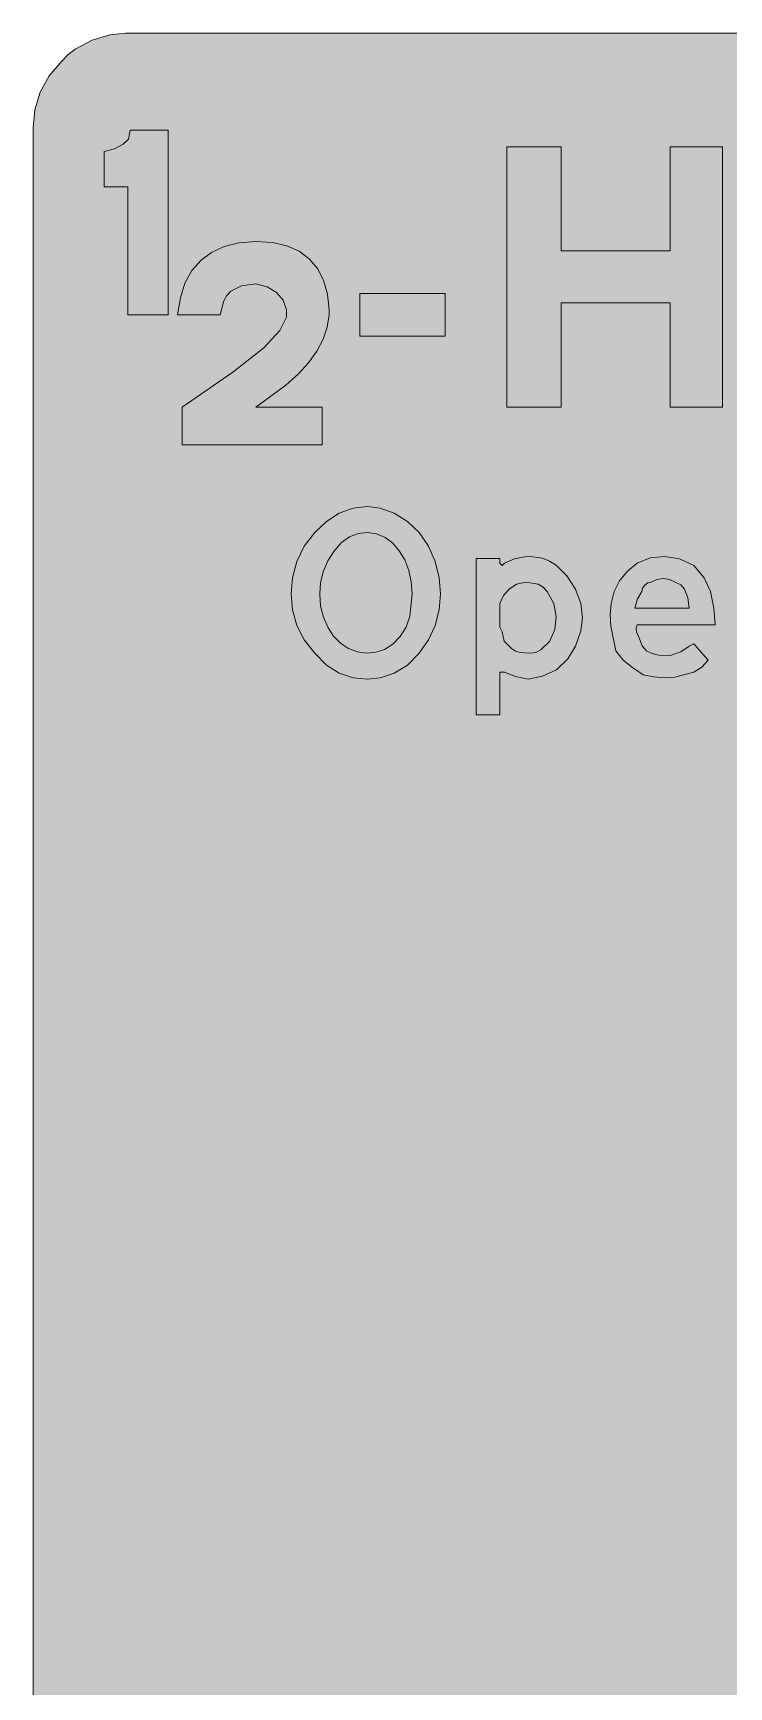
# Model space of a CAD drawing. Header units: metres. Extents: x 10 to 559, y 12 to 260.
# Drawn here: x 10.1 to 63, y 134.1 to 259.9 of the extents above; entities that cross this region are included whole.
import ezdxf

# ---------------------------------------------------------------- set-up
doc = ezdxf.new("R2010")
doc.units = ezdxf.units.M
for name, color, linetype, true_color in [('FILL_BLACK_000000', 7, 'Continuous', 0x000000), ('FILL_YELLOW_FFFF00', 7, 'Continuous', 0xffff00), ('STROKE_BLACK_000000', 7, 'Continuous', 0x000000)]:
    doc.layers.add(name, color=color, linetype=linetype, true_color=true_color)

msp = doc.modelspace()

# ---------------------------------------------------------------- hatches: boundary and pattern name
at = {"layer": 'FILL_BLACK_000000', "true_color": 0x000000}
h = msp.add_hatch(color=7, dxfattribs=at)
h.dxf.hatch_style = 1
h.paths.add_polyline_path([(17.28, 238.5), (17.28, 248.22), (15.48, 248.22), (15.48, 250.92), (16.27, 251.12), (16.92, 251.46), (17.33, 251.86), (17.46, 252.54), (20.34, 252.54), (20.34, 238.5), (17.28, 238.5)])
h = msp.add_hatch(color=7, dxfattribs=at)
h.dxf.hatch_style = 1
h.paths.add_polyline_path([(54.36, 243.36), (58.5, 243.36), (58.5, 251.28), (62.46, 251.28), (62.46, 231.48), (58.5, 231.48), (58.5, 239.4), (50.22, 239.4), (50.22, 231.48), (46.08, 231.48), (46.08, 251.28), (50.22, 251.28), (50.22, 243.36), (54.36, 243.36)])
h = msp.add_hatch(color=7, dxfattribs=at)
h.dxf.hatch_style = 1
h.paths.add_polyline_path([(32.04, 231.48), (32.04, 228.6), (21.42, 228.6), (21.42, 231.48), (25.26, 234.12), (27.61, 235.98), (28.84, 237.3), (29.34, 238.32), (29.34, 238.86), (29.08, 239.6), (28.58, 240.19), (27.87, 240.61), (27, 240.84), (25.92, 240.7), (25.11, 240.28), (24.81, 239.95), (24.57, 239.55), (24.3, 238.5), (21.06, 238.5), (21.27, 239.78), (21.62, 240.91), (22.15, 241.87), (22.86, 242.64), (23.63, 243.24), (24.59, 243.7), (25.72, 243.98), (27, 244.08), (28.27, 244), (29.37, 243.75), (30.3, 243.33), (31.07, 242.75), (31.68, 242.01), (32.14, 241.12), (32.44, 240.07), (32.58, 238.86), (32.58, 238.5), (32.43, 237.56), (32.11, 236.64), (31.64, 235.74), (31.01, 234.85), (30.22, 233.99), (29.29, 233.13), (27, 231.48), (32.04, 231.48)])
h = msp.add_hatch(color=7, dxfattribs=at)
h.dxf.hatch_style = 1
h.paths.add_polyline_path([(41.4, 240.12), (41.4, 236.88), (34.92, 236.88), (34.92, 240.12), (41.4, 240.12)])
h = msp.add_hatch(color=7, dxfattribs=at)
h.dxf.hatch_style = 1
h.paths.add_polyline_path([(37.51, 223.4), (38.52, 222.78), (39.42, 221.94), (40.13, 220.9), (40.64, 219.73), (40.94, 218.5), (41.04, 217.26), (40.94, 216.05), (40.64, 214.87), (40.13, 213.77), (39.42, 212.76), (38.52, 211.84), (37.51, 211.23), (36.46, 210.89), (35.46, 210.78), (34.39, 210.89), (33.35, 211.23), (32.37, 211.84), (31.5, 212.76), (30.69, 213.77), (30.13, 214.87), (29.8, 216.05), (29.7, 217.26), (29.8, 218.5), (30.13, 219.73), (30.69, 220.9), (31.5, 221.94), (32.37, 222.78), (33.35, 223.4), (34.39, 223.79), (35.46, 223.92), (36.46, 223.79), (37.51, 223.4)])
h.paths.add_polyline_path([(34.13, 221.62), (33.51, 221.18), (32.94, 220.5), (32.47, 219.77), (32.13, 218.95), (31.93, 218.1), (31.86, 217.26), (31.93, 216.34), (32.14, 215.49), (32.48, 214.73), (32.92, 214.06), (33.45, 213.52), (34.06, 213.11), (34.74, 212.85), (35.46, 212.76), (36.13, 212.83), (36.79, 213.05), (37.41, 213.44), (37.98, 214.02), (38.42, 214.75), (38.7, 215.57), (38.88, 217.26), (38.81, 218.18), (38.62, 219.05), (38.32, 219.85), (37.91, 220.54), (37.41, 221.12), (36.83, 221.56), (36.18, 221.84), (35.46, 221.94), (34.79, 221.87), (34.13, 221.62)], flags=16)
h = msp.add_hatch(color=7, dxfattribs=at)
h.dxf.hatch_style = 1
h.paths.add_polyline_path([(48.78, 219.98), (49.32, 219.76), (49.86, 219.42), (50.65, 218.65), (51.3, 217.62), (51.71, 216.54), (51.84, 215.46), (51.71, 214.45), (51.3, 213.3), (50.72, 212.33), (49.86, 211.5), (48.78, 211), (47.7, 210.78), (46.73, 210.98), (45.9, 211.32), (45.54, 211.32), (45.54, 208.08), (43.74, 208.08), (43.74, 219.96), (45.54, 219.96), (45.54, 219.6), (45.72, 219.42), (45.9, 219.6), (46.67, 219.94), (47.7, 220.14), (48.78, 219.98)])
h.paths.add_polyline_path([(45.54, 216.54), (45.54, 214.74), (45.72, 214.38), (45.88, 213.68), (46.44, 213.12), (46.74, 212.91), (47.09, 212.8), (47.88, 212.76), (48.28, 212.82), (48.67, 213.01), (49.32, 213.66), (49.72, 214.55), (49.84, 215.55), (49.65, 216.55), (49.14, 217.44), (48.84, 217.78), (48.47, 218), (47.52, 218.16), (46.82, 218.02), (46.26, 217.62), (45.83, 217.15), (45.54, 216.54)], flags=16)
h = msp.add_hatch(color=7, dxfattribs=at)
h.dxf.hatch_style = 1
h.paths.add_polyline_path([(55.62, 211.68), (54.92, 212.24), (54.36, 212.94), (53.98, 214.81), (53.93, 215.7), (54, 216.54), (54.23, 217.45), (54.65, 218.27), (55.24, 219), (55.98, 219.6), (56.98, 220), (58.07, 220.12), (59.19, 219.93), (60.3, 219.42), (61.07, 218.5), (61.56, 217.44), (61.81, 216.18), (61.92, 214.92), (55.98, 214.92), (55.91, 214.65), (55.94, 214.38), (56.16, 213.84), (56.36, 213.32), (56.7, 212.94), (57.13, 212.73), (57.6, 212.62), (58.5, 212.58), (59.29, 212.87), (59.94, 213.3), (60.3, 213.48), (61.38, 212.22), (60.91, 211.7), (60.3, 211.32), (58.84, 210.94), (58.05, 210.89), (57.24, 210.96), (56.43, 211.12), (55.62, 211.68)])
h.paths.add_polyline_path([(59.83, 216.97), (59.58, 217.62), (59.29, 217.96), (58.86, 218.16), (58.43, 218.36), (57.96, 218.43), (57.49, 218.36), (57.06, 218.16), (56.8, 218.1), (56.57, 217.93), (56.4, 217.7), (56.34, 217.44), (56, 216.88), (55.8, 216.18), (59.94, 216.18), (59.83, 216.97)], flags=16)
at = {"layer": 'FILL_YELLOW_FFFF00', "true_color": 0xffff00}
h = msp.add_hatch(color=7, dxfattribs=at)
h.dxf.hatch_style = 1
h.paths.add_polyline_path([(553.58, 259.76), (554.9, 259.31), (556.14, 258.63), (557.28, 257.76), (558.12, 256.72), (558.74, 255.51), (559.13, 254.17), (559.26, 252.72), (559.26, 18.9), (559.13, 17.57), (558.72, 16.38), (558.07, 15.05), (557.28, 13.86), (556.11, 12.94), (554.83, 12.33), (553.51, 11.99), (552.24, 11.88), (17.1, 11.88), (15.86, 11.99), (14.6, 12.33), (13.38, 12.94), (12.24, 13.86), (11.3, 15), (10.62, 16.24), (10.22, 17.56), (10.08, 18.9), (10.08, 252.72), (10.22, 254.07), (10.62, 255.42), (11.3, 256.66), (12.24, 257.76), (12.71, 258.27), (13.28, 258.7), (14.58, 259.38), (15.91, 259.78), (17.1, 259.92), (552.24, 259.92), (553.58, 259.76)])

# ---------------------------------------------------------------- linework, layer by layer
at = {"layer": 'FILL_BLACK_000000', "lineweight": 0, "true_color": 0x000000}
for points in [[(17.28, 238.5), (17.28, 248.22), (15.48, 248.22), (15.48, 250.92), (16.27, 251.12), (16.92, 251.46), (17.33, 251.86), (17.46, 252.54), (20.34, 252.54), (20.34, 238.5)], [(54.36, 243.36), (58.5, 243.36), (58.5, 251.28), (62.46, 251.28), (62.46, 231.48), (58.5, 231.48), (58.5, 239.4), (50.22, 239.4), (50.22, 231.48), (46.08, 231.48), (46.08, 251.28), (50.22, 251.28), (50.22, 243.36)], [(32.04, 231.48), (32.04, 228.6), (21.42, 228.6), (21.42, 231.48), (25.26, 234.12), (27.61, 235.98), (28.84, 237.3), (29.34, 238.32), (29.34, 238.86), (29.08, 239.6), (28.58, 240.19), (27.87, 240.61), (27, 240.84), (25.92, 240.7), (25.11, 240.28), (24.81, 239.95), (24.57, 239.55), (24.3, 238.5), (21.06, 238.5), (21.27, 239.78), (21.62, 240.91), (22.15, 241.87), (22.86, 242.64), (23.63, 243.24), (24.59, 243.7), (25.72, 243.98), (27, 244.08), (28.27, 244), (29.37, 243.75), (30.3, 243.33), (31.07, 242.75), (31.68, 242.01), (32.14, 241.12), (32.44, 240.07), (32.58, 238.86), (32.58, 238.5), (32.43, 237.56), (32.11, 236.64), (31.64, 235.74), (31.01, 234.85), (30.22, 233.99), (29.29, 233.13), (27, 231.48)], [(41.4, 240.12), (41.4, 236.88), (34.92, 236.88), (34.92, 240.12)], [(37.51, 223.4), (38.52, 222.78), (39.42, 221.94), (40.13, 220.9), (40.64, 219.73), (40.94, 218.5), (41.04, 217.26), (40.94, 216.05), (40.64, 214.87), (40.13, 213.77), (39.42, 212.76), (38.52, 211.84), (37.51, 211.23), (36.46, 210.89), (35.46, 210.78), (34.39, 210.89), (33.35, 211.23), (32.37, 211.84), (31.5, 212.76), (30.69, 213.77), (30.13, 214.87), (29.8, 216.05), (29.7, 217.26), (29.8, 218.5), (30.13, 219.73), (30.69, 220.9), (31.5, 221.94), (32.37, 222.78), (33.35, 223.4), (34.39, 223.79), (35.46, 223.92), (36.46, 223.79)], [(34.13, 221.62), (33.51, 221.18), (32.94, 220.5), (32.47, 219.77), (32.13, 218.95), (31.93, 218.1), (31.86, 217.26), (31.93, 216.34), (32.14, 215.49), (32.48, 214.73), (32.92, 214.06), (33.45, 213.52), (34.06, 213.11), (34.74, 212.85), (35.46, 212.76), (36.13, 212.83), (36.79, 213.05), (37.41, 213.44), (37.98, 214.02), (38.42, 214.75), (38.7, 215.57), (38.88, 217.26), (38.81, 218.18), (38.62, 219.05), (38.32, 219.85), (37.91, 220.54), (37.41, 221.12), (36.83, 221.56), (36.18, 221.84), (35.46, 221.94), (34.79, 221.87)], [(48.78, 219.98), (49.32, 219.76), (49.86, 219.42), (50.65, 218.65), (51.3, 217.62), (51.71, 216.54), (51.84, 215.46), (51.71, 214.45), (51.3, 213.3), (50.72, 212.33), (49.86, 211.5), (48.78, 211), (47.7, 210.78), (46.73, 210.98), (45.9, 211.32), (45.54, 211.32), (45.54, 208.08), (43.74, 208.08), (43.74, 219.96), (45.54, 219.96), (45.54, 219.6), (45.72, 219.42), (45.9, 219.6), (46.67, 219.94), (47.7, 220.14)], [(55.62, 211.68), (54.92, 212.24), (54.36, 212.94), (53.98, 214.81), (53.93, 215.7), (54, 216.54), (54.23, 217.45), (54.65, 218.27), (55.24, 219), (55.98, 219.6), (56.98, 220), (58.07, 220.12), (59.19, 219.93), (60.3, 219.42), (61.07, 218.5), (61.56, 217.44), (61.81, 216.18), (61.92, 214.92), (55.98, 214.92), (55.91, 214.65), (55.94, 214.38), (56.16, 213.84), (56.36, 213.32), (56.7, 212.94), (57.13, 212.73), (57.6, 212.62), (58.5, 212.58), (59.29, 212.87), (59.94, 213.3), (60.3, 213.48), (61.38, 212.22), (60.91, 211.7), (60.3, 211.32), (58.84, 210.94), (58.05, 210.89), (57.24, 210.96), (56.43, 211.12)], [(45.54, 216.54), (45.54, 214.74), (45.72, 214.38), (45.88, 213.68), (46.44, 213.12), (46.74, 212.91), (47.09, 212.8), (47.88, 212.76), (48.28, 212.82), (48.67, 213.01), (49.32, 213.66), (49.72, 214.55), (49.84, 215.55), (49.65, 216.55), (49.14, 217.44), (48.84, 217.78), (48.47, 218), (47.52, 218.16), (46.82, 218.02), (46.26, 217.62), (45.83, 217.15)], [(59.83, 216.97), (59.58, 217.62), (59.29, 217.96), (58.86, 218.16), (58.43, 218.36), (57.96, 218.43), (57.49, 218.36), (57.06, 218.16), (56.8, 218.1), (56.57, 217.93), (56.4, 217.7), (56.34, 217.44), (56, 216.88), (55.8, 216.18), (59.94, 216.18)]]:
    msp.add_lwpolyline(points, close=True, dxfattribs=at)
at = {"layer": 'FILL_YELLOW_FFFF00', "lineweight": 0, "true_color": 0xffff00}
msp.add_lwpolyline([(552.24, 11.88), (17.1, 11.88), (15.86, 11.99), (14.6, 12.33), (13.38, 12.94), (12.24, 13.86), (11.3, 15), (10.62, 16.24), (10.22, 17.56), (10.08, 18.9), (10.08, 252.72), (10.22, 254.07), (10.62, 255.42), (11.3, 256.66), (12.24, 257.76), (12.71, 258.27), (13.28, 258.7), (14.58, 259.38), (15.91, 259.78), (17.1, 259.92), (552.24, 259.92)], dxfattribs=at)
at = {"layer": 'STROKE_BLACK_000000', "lineweight": 0, "true_color": 0x000000}
msp.add_lwpolyline([(45.54, 219.96), (45.54, 219.6)], dxfattribs=at)

doc.saveas('drawing.dxf')
